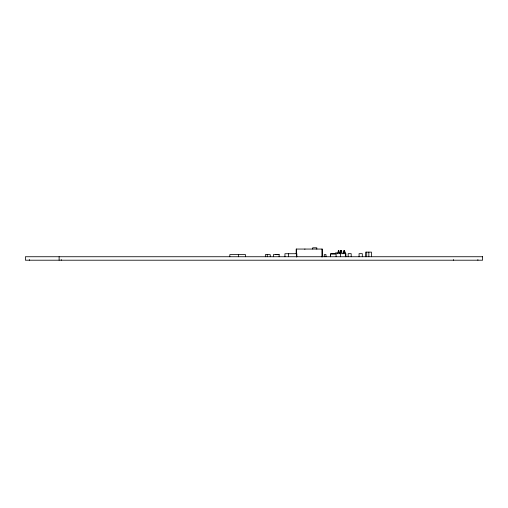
<?xml version="1.0" encoding="UTF-8"?>
<svg xmlns="http://www.w3.org/2000/svg" width="508" height="508" viewBox="0 0 508 508"><rect width="100%" height="100%" fill="white"/><g stroke="black" fill="none" stroke-linecap="round" stroke-linejoin="round"><path stroke-width="0.76" d="M335.68 252.762L336.436 252.609M304.673 249.168L305.022 249.072M341.967 252.082L339.973 252.082L339.992 253.663M345.173 252.082L343.186 252.082L343.198 253.663M275.59 254.47L279.121 254.47L279.121 256.737M279.121 254.622L273.38 254.622L273.38 256.737M477.882 259.601L477.882 260.204M453.511 259.601L453.511 260.204M371.456 256.737L371.456 252.127L365.646 252.127L365.646 256.737M368.846 252.127L368.846 256.737M366.706 252.127L366.706 256.737M362.312 256.737L362.312 253.663L359.073 253.663L359.073 256.737M351.187 256.737L351.187 253.663L348.164 253.663L348.164 256.737M345.916 256.737L345.916 253.663L330.619 253.663L330.619 256.737M345.364 253.721L345.364 256.737M345.154 252.082L345.173 253.663M344.176 250.4L344.176 252.19M340.97 250.4L340.97 252.19M340.385 253.721L340.385 256.737M339.547 253.663L339.566 252.082L337.579 252.082L337.591 253.663M338.569 250.4L338.569 252.19M336.093 256.737L336.093 254.095L330.53 254.095L330.53 256.737M325.977 256.737L325.977 254.622L324.269 254.622L324.269 256.737M322.301 256.737L322.301 249.053L296.177 249.053L296.177 253.746M321.996 249.053L321.996 257.035M316.801 249.142L316.801 247.796L312.674 247.796L312.674 249.034M296.85 256.737L296.85 253.721L284.937 253.721L284.937 256.737M296.481 249.053L296.481 257.035M288.531 253.721L288.531 256.737M270.237 256.737L270.237 254.622L265.36 254.622L265.36 256.737M267.246 254.622L267.246 256.737M245.529 256.737L245.529 254.622L229.813 254.622L229.813 256.737M238.379 254.622L238.379 256.737M61.246 259.601L61.246 260.204M59.118 256.737L59.118 260.204M29.35 259.601L29.35 260.204M338.792 250.4L338.347 250.4L338.347 252.19L338.792 252.19L338.792 250.4M341.192 250.4L340.747 250.4L340.747 252.19L341.192 252.19L341.192 250.4M344.399 250.4L343.954 250.4L343.954 252.19L344.399 252.19L344.399 250.4M482.6 256.737L25.4 256.737L25.4 260.204L482.6 260.204L482.6 256.737"/></g></svg>
